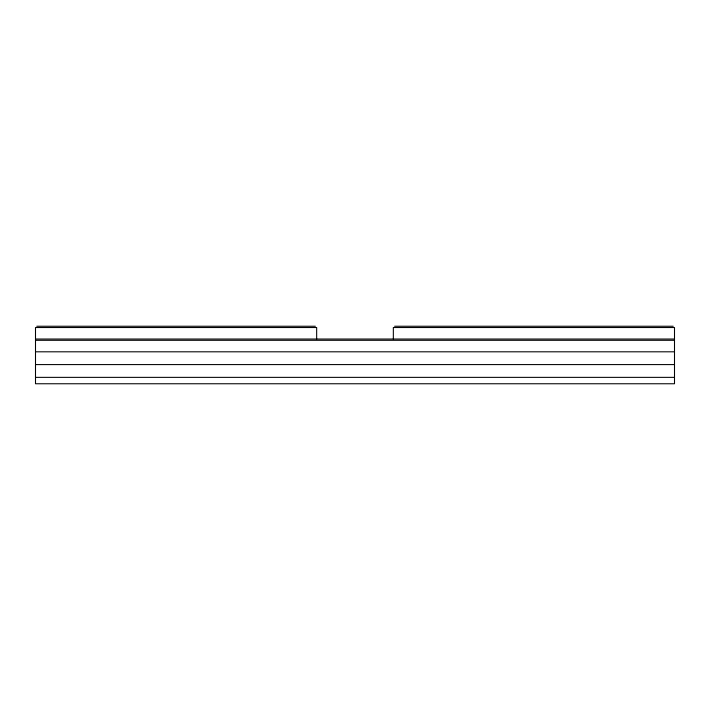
<?xml version="1.0" encoding="UTF-8"?>
<svg xmlns="http://www.w3.org/2000/svg" width="710" height="710" viewBox="0 0 710 710"><rect width="100%" height="100%" fill="white"/><g stroke="black" fill="none" stroke-linecap="round" stroke-linejoin="round"><path stroke-width="1.06" d="M36.778 326.245L315.382 326.245M394.618 326.245L673.222 326.245M35.5 339.025L674.5 339.025M35.5 340.303L674.5 340.303M35.5 351.805L674.5 351.805M35.5 364.585L674.5 364.585M35.5 377.365L674.5 377.365M393.34 339.025L393.34 327.523L674.5 327.523L674.5 383.755L35.5 383.755L35.5 327.523L316.66 327.523L316.66 339.025"/></g></svg>
